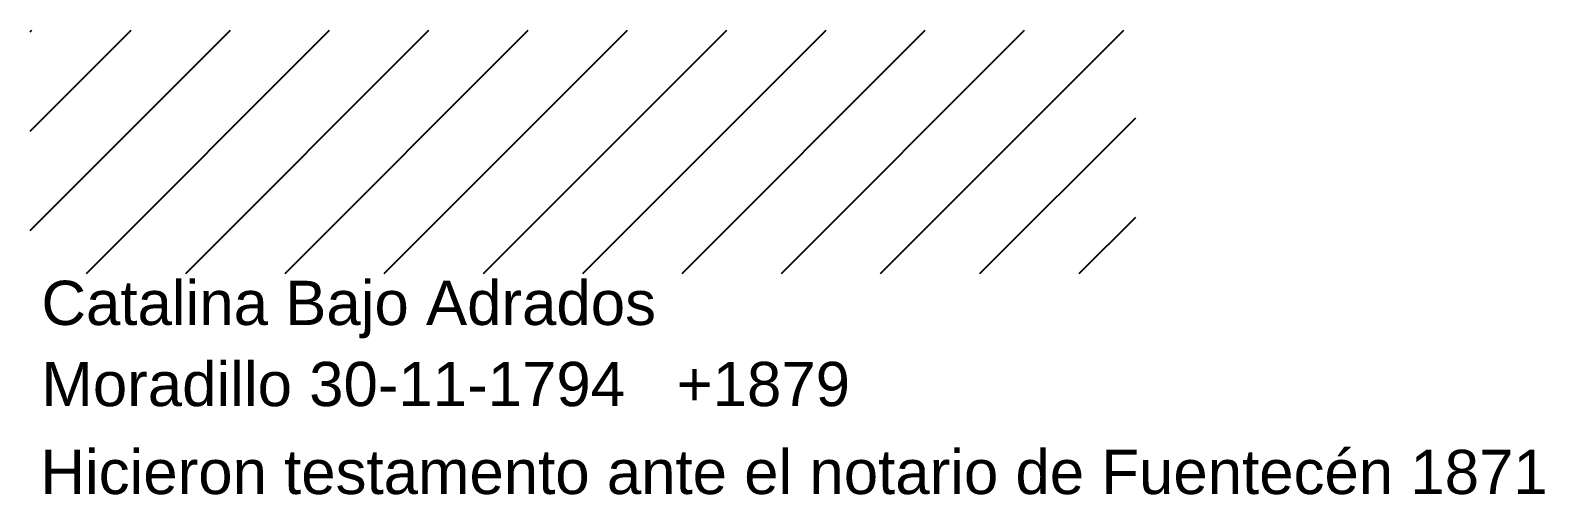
# Model space of a CAD drawing. Header units: millimetres. Extents: x -16844 to 23151, y -8543 to 4892.
# Drawn here: x -1242.8 to -1174.3, y -2658.8 to -2637.8 of the extents above; entities that cross this region are included whole.
import ezdxf

# ---------------------------------------------------------------- set-up
doc = ezdxf.new("R2010")
doc.units = ezdxf.units.MM
doc.styles.add('Arial', font='arial.ttf', dxfattribs={"height": 0.01})

# ---------------------------------------------------------------- blocks, each defined once
blk = doc.blocks.new('Casilla')
at = {"style": 'Arial'}
for tag, p in [('NOMBRE', (0.878, 8.083)), ('LUGAR_NACIMIENTO', (0.878, 4.417)), ('FECHA', (0.878, 0.75))]:
    blk.add_attdef(tag, p, '', height=2, dxfattribs=at)
blk = doc.blocks.new('Hermanos')
at = {"style": 'Arial'}
blk.add_attdef('NOMBRE', (0, 0), '', height=2, dxfattribs=at)

msp = doc.modelspace()

# ---------------------------------------------------------------- hatches: boundary and pattern name
h = msp.add_hatch()
h.set_pattern_fill('ANSI31', color=1, style=0)
h.set_pattern_definition([(45, (388.6422, -2901.3342), (-2.245064, 2.245064), [])])
h.paths.add_polyline_path([(-1242.762, -2637.834), (-1192.762, -2637.834), (-1192.762, -2648.834), (-1242.762, -2648.834)])

# ---------------------------------------------------------------- block references
ref = msp.add_blockref('Casilla', (-1243.136, -2659.239))
ref.add_attrib('NOMBRE', 'Catalina Bajo Adrados', (-1242.259, -2651.155), dxfattribs={"color": 1, "height": 2, "style": 'Arial'})
ref.add_attrib('LUGAR_NACIMIENTO', 'Moradillo 30-11-1794   +1879', (-1242.259, -2654.822), dxfattribs={"height": 2, "style": 'Arial'})
msp.add_blockref('Hermanos', (-1242.305, -2658.797)).add_auto_attribs({'NOMBRE': 'Hicieron testamento ante el notario de Fuentecén 1871'})

doc.saveas('drawing.dxf')
